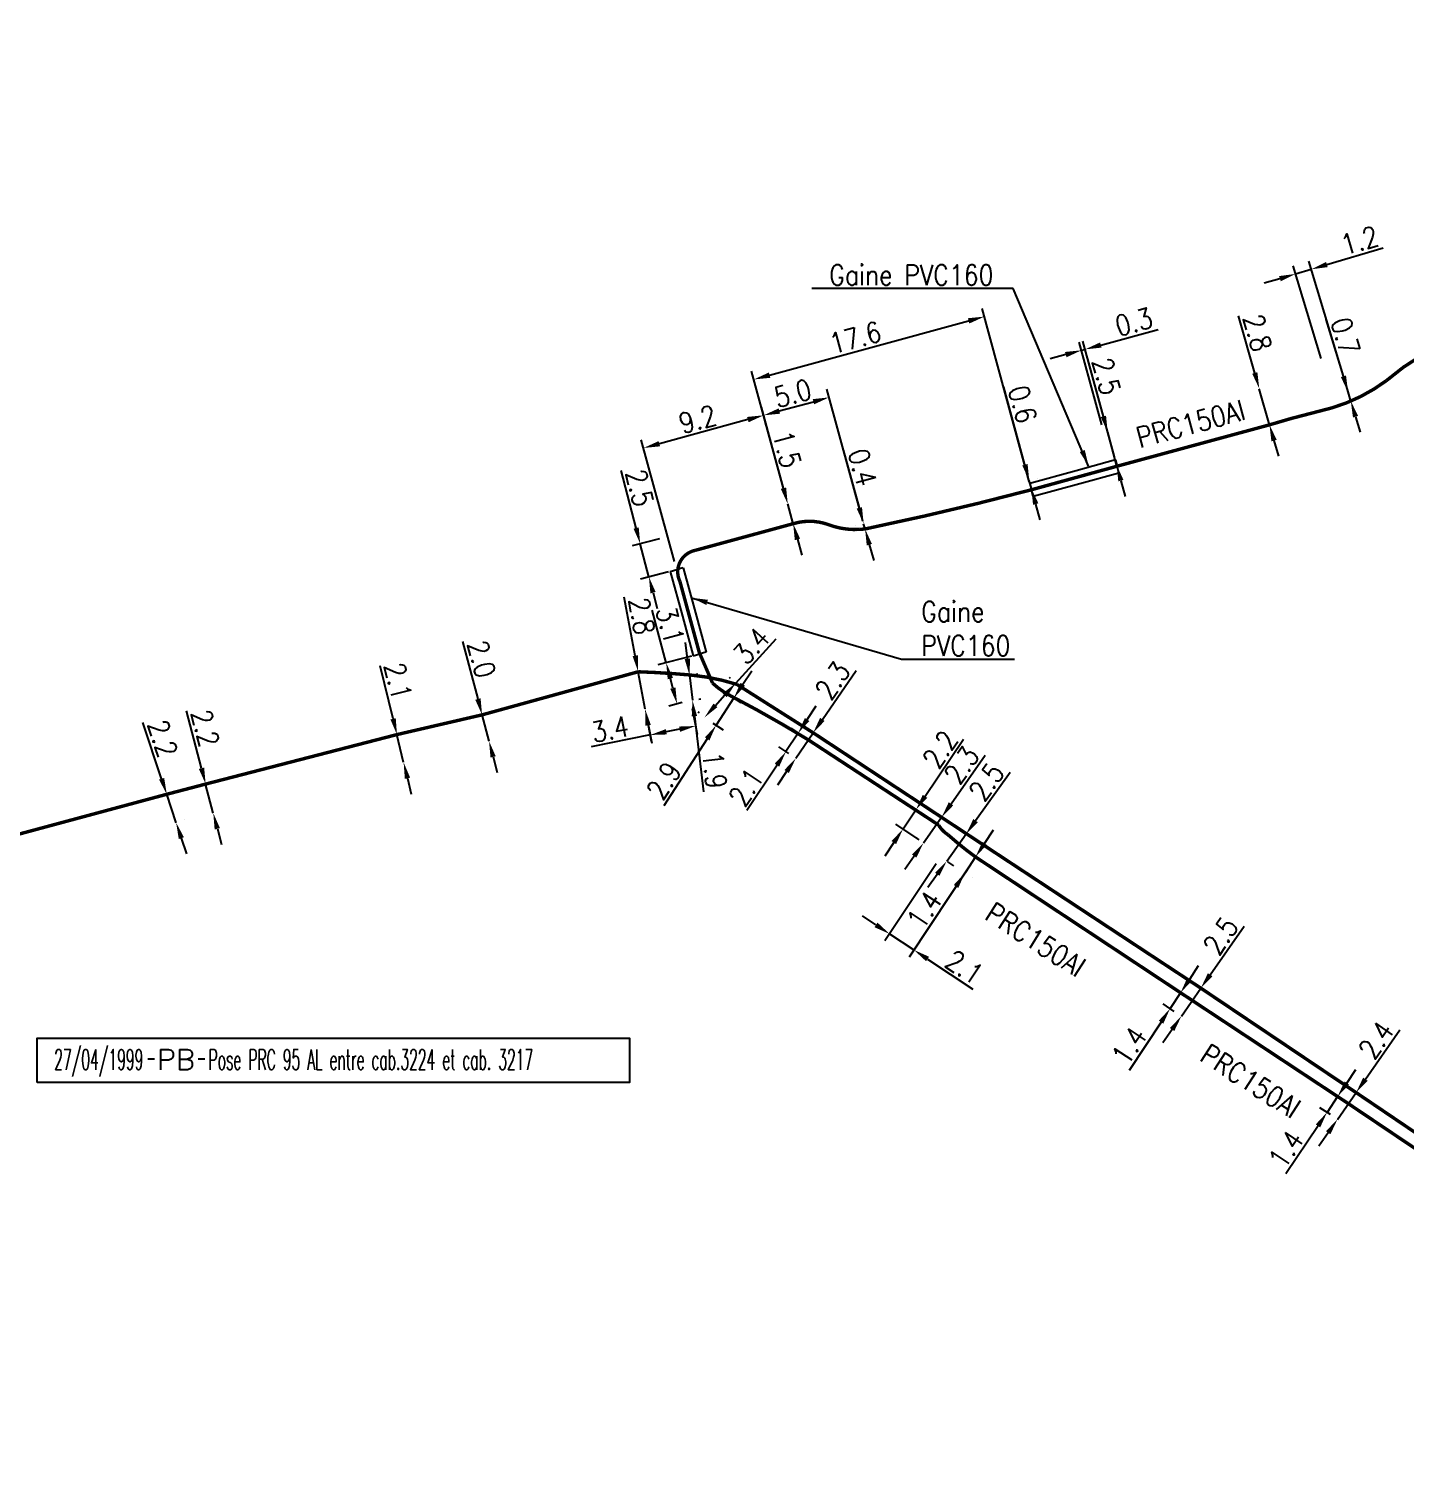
# Model space of a CAD drawing. Header units: millimetres. Extents: x 114000 to 114886, y 153000 to 154000.
# Drawn here: x 114398.9 to 114500.1, y 153267.1 to 153373.7 of the extents above; entities that cross this region are included whole.
import ezdxf
from ezdxf.enums import TextEntityAlignment as Align

# ---------------------------------------------------------------- set-up
doc = ezdxf.new("R2010")
doc.units = ezdxf.units.MM
doc.header["$PDMODE"] = 34
doc.layers.get('0').update_dxf_attribs({"linetype": 'CONTINUOUS'})
doc.layers.get('DEFPOINTS').update_dxf_attribs({"linetype": 'CONTINUOUS'})
doc.layers.add('M_130', color=3, linetype='M_ST_15')
doc.layers.add('M_400', color=7, linetype='CONTINUOUS')
doc.styles.get("Standard").update_dxf_attribs({"font": 'romans.shx', "width": 0.85})
doc.linetypes.add('M_ST_15', pattern='A,5,-0.3,["XX",Standard,S=1,R=0,X=0,Y=-0.5],-2.5', length=7.8)
doc.dimstyles.get("Standard").update_dxf_attribs({"dimtxt": 1.5, "dimasz": 1.2, "dimexe": 0.625, "dimexo": 0.625, "dimgap": 0.25, "dimtad": 1, "dimdec": 1, "dimzin": 0, "dimdsep": 46, "dimtxsty": 'Standard', "dimcen": -0.5, "dimadec": 0, "dimazin": 0, "dimtfac": 1, "dimtdec": 1, "dimtmove": 0, "dimatfit": 3, "dimfxl": 1, "dimtolj": 1, "dimtzin": 0, "dimarcsym": 0})

# ---------------------------------------------------------------- blocks, each defined once
blk = doc.blocks.new('*D35')
at = {"layer": 'DEFPOINTS', "color": 0, "linetype": 'Continuous', "transparency": 16777216}
for p in [(114484.4, 153302.22), (114482.79, 153301.61), (114483.62, 153301.05)]:
    blk.add_point(p, dxfattribs=at)
at = {"layer": 'M_130', "color": 0, "linetype": 'Continuous', "lineweight": -2, "transparency": 16777216}
for p, q in [((114484.23, 153303.77), (114484.89, 153304.77)), ((114483.56, 153302.77), (114482.79, 153301.61)), ((114483.88, 153302.57), (114483.04, 153303.12)), ((114483.1, 153301.4), (114482.27, 153301.95)), ((114482.13, 153300.61), (114479.77, 153297.05))]:
    blk.add_line(p, q, dxfattribs=at)
at = {"layer": 'M_130', "color": 0, "linetype": 'Continuous', "transparency": 16777216}
for points in [[(114484.06, 153303.88), (114484.39, 153303.66), (114483.56, 153302.77)], [(114481.96, 153300.72), (114482.29, 153300.5), (114482.79, 153301.61)]]:
    blk.add_solid(points, dxfattribs=at)
at = {"layer": 'M_130', "color": 0, "linetype": 'Continuous', "transparency": 16777216, "insert": (114479.78, 153298.88), "char_height": 1.5, "attachment_point": 5, "rotation": 56.4889}
blk.add_mtext('\\A1;1.4', dxfattribs=at)
blk = doc.blocks.new('*D36')
at = {"layer": 'DEFPOINTS', "color": 0, "linetype": 'Continuous', "transparency": 16777216}
for p in [(114465.79, 153315.08), (114463.15, 153314.82), (114464.84, 153313.67)]:
    blk.add_point(p, dxfattribs=at)
at = {"layer": 'M_130', "color": 0, "linetype": 'Continuous', "lineweight": -2, "transparency": 16777216}
for p, q in [((114464.77, 153317.22), (114467.6, 153321.43)), ((114463.15, 153314.82), (114464.1, 153316.23)), ((114465.27, 153315.43), (114463.58, 153316.58)), ((114464.33, 153314.02), (114462.63, 153315.16)), ((114462.48, 153313.82), (114461.81, 153312.82))]:
    blk.add_line(p, q, dxfattribs=at)
at = {"layer": 'M_130', "color": 0, "linetype": 'Continuous', "transparency": 16777216}
for points in [[(114464.6, 153317.33), (114464.93, 153317.11), (114464.1, 153316.23)], [(114462.31, 153313.93), (114462.64, 153313.71), (114463.15, 153314.82)]]:
    blk.add_solid(points, dxfattribs=at)
at = {"layer": 'M_130', "color": 0, "linetype": 'Continuous', "transparency": 16777216, "insert": (114465.88, 153320.67), "char_height": 1.5, "attachment_point": 5, "rotation": 56.0594}
blk.add_mtext('\\A1;2.2', dxfattribs=at)
blk = doc.blocks.new('*D37')
at = {"layer": 'DEFPOINTS', "color": 0, "linetype": 'Continuous', "transparency": 16777216}
for p in [(114468.48, 153312.76), (114467.71, 153311.59), (114467.71, 153311.59)]:
    blk.add_point(p, dxfattribs=at)
at = {"layer": 'M_130', "color": 0, "linetype": 'Continuous', "lineweight": -2, "transparency": 16777216}
for p, q in [((114469.14, 153313.76), (114469.81, 153314.76)), ((114468.48, 153312.76), (114467.71, 153311.59)), ((114469, 153312.41), (114469, 153312.41)), ((114468.23, 153311.25), (114468.23, 153311.25)), ((114467.05, 153310.59), (114464.7, 153307.05))]:
    blk.add_line(p, q, dxfattribs=at)
at = {"layer": 'M_130', "color": 0, "linetype": 'Continuous', "transparency": 16777216}
for points in [[(114468.98, 153313.87), (114469.31, 153313.65), (114468.48, 153312.76)], [(114466.88, 153310.7), (114467.21, 153310.48), (114467.71, 153311.59)]]:
    blk.add_solid(points, dxfattribs=at)
at = {"layer": 'M_130', "color": 0, "linetype": 'Continuous', "transparency": 16777216, "insert": (114464.71, 153308.87), "char_height": 1.5, "attachment_point": 5, "rotation": 56.4889}
blk.add_mtext('\\A1;1.4', dxfattribs=at)
blk = doc.blocks.new('*D38')
at = {"layer": 'DEFPOINTS', "color": 0, "linetype": 'Continuous', "transparency": 16777216}
for p in [(114465.92, 153312.78), (114468.48, 153312.76), (114463.95, 153305.92)]:
    blk.add_point(p, dxfattribs=at)
at = {"layer": 'M_130', "color": 0, "linetype": 'Continuous', "lineweight": -2, "transparency": 16777216}
for p, q in [((114465.58, 153312.25), (114461.82, 153306.58)), ((114468.14, 153312.24), (114463.61, 153305.39)), ((114461.16, 153307.76), (114460.16, 153308.42)), ((114462.16, 153307.1), (114463.95, 153305.92)), ((114464.95, 153305.25), (114468.29, 153303.04))]:
    blk.add_line(p, q, dxfattribs=at)
at = {"layer": 'M_130', "color": 0, "linetype": 'Continuous', "transparency": 16777216}
for points in [[(114461.27, 153307.93), (114461.05, 153307.59), (114462.16, 153307.1)], [(114465.06, 153305.42), (114464.84, 153305.09), (114463.95, 153305.92)]]:
    blk.add_solid(points, dxfattribs=at)
at = {"layer": 'M_130', "color": 0, "linetype": 'Continuous', "transparency": 16777216, "insert": (114467.67, 153304.65), "char_height": 1.5, "attachment_point": 5, "rotation": 326.4889}
blk.add_mtext('\\A1;2.1', dxfattribs=at)
blk = doc.blocks.new('*D39')
at = {"layer": 'DEFPOINTS', "color": 0, "linetype": 'Continuous', "transparency": 16777216}
for p in [(114456.16, 153321.38), (114454.54, 153320.51), (114455.27, 153320.03)]:
    blk.add_point(p, dxfattribs=at)
at = {"layer": 'M_130', "color": 0, "linetype": 'Continuous', "lineweight": -2, "transparency": 16777216}
for p, q in [((114456.09, 153322.87), (114456.75, 153323.87)), ((114455.43, 153321.86), (114454.54, 153320.51)), ((114455.64, 153321.73), (114454.91, 153322.21)), ((114454.75, 153320.38), (114454.02, 153320.86)), ((114453.88, 153319.51), (114451.67, 153316.17))]:
    blk.add_line(p, q, dxfattribs=at)
at = {"layer": 'M_130', "color": 0, "linetype": 'Continuous', "transparency": 16777216}
for points in [[(114455.93, 153322.98), (114456.26, 153322.76), (114455.43, 153321.86)], [(114453.71, 153319.62), (114454.04, 153319.4), (114454.54, 153320.51)]]:
    blk.add_solid(points, dxfattribs=at)
at = {"layer": 'M_130', "color": 0, "linetype": 'Continuous', "transparency": 16777216, "insert": (114451.61, 153317.89), "char_height": 1.5, "attachment_point": 5, "rotation": 56.5671}
blk.add_mtext('\\A1;2.1', dxfattribs=at)
blk = doc.blocks.new('*D40')
at = {"layer": 'DEFPOINTS', "color": 0, "linetype": 'Continuous', "transparency": 16777216}
for p in [(114454.67, 153338.72), (114455.07, 153337.27), (114455.07, 153337.27)]:
    blk.add_point(p, dxfattribs=at)
at = {"layer": 'M_130', "color": 0, "linetype": 'Continuous', "lineweight": -2, "transparency": 16777216}
for p, q in [((114454.36, 153339.88), (114453.26, 153343.92)), ((114455.07, 153337.27), (114454.67, 153338.72)), ((114455.38, 153336.12), (114455.7, 153334.96))]:
    blk.add_line(p, q, dxfattribs=at)
at = {"layer": 'M_130', "color": 0, "linetype": 'Continuous', "transparency": 16777216}
for points in [[(114454.55, 153339.93), (114454.16, 153339.83), (114454.67, 153338.72)], [(114455.58, 153336.17), (114455.19, 153336.06), (114455.07, 153337.27)]]:
    blk.add_solid(points, dxfattribs=at)
at = {"layer": 'M_130', "color": 0, "linetype": 'Continuous', "transparency": 16777216, "insert": (114454.61, 153342.74), "char_height": 1.5, "attachment_point": 5, "rotation": 285.2495}
blk.add_mtext('\\A1;1.5', dxfattribs=at)
blk = doc.blocks.new('*D41')
at = {"layer": 'DEFPOINTS', "color": 0, "linetype": 'Continuous', "transparency": 16777216}
for p in [(114453.26, 153343.92), (114444.07, 153342.84), (114446.51, 153333.89)]:
    blk.add_point(p, dxfattribs=at)
at = {"layer": 'M_130', "color": 0, "linetype": 'Continuous', "lineweight": -2, "transparency": 16777216}
for p, q in [((114453.09, 153344.52), (114452.73, 153345.85)), ((114451.74, 153344.93), (114445.23, 153343.15)), ((114446.34, 153334.49), (114443.9, 153343.44))]:
    blk.add_line(p, q, dxfattribs=at)
at = {"layer": 'M_130', "color": 0, "linetype": 'Continuous', "transparency": 16777216}
for points in [[(114451.68, 153345.12), (114451.79, 153344.73), (114452.9, 153345.24)], [(114445.17, 153343.34), (114445.28, 153342.96), (114444.07, 153342.84)]]:
    blk.add_solid(points, dxfattribs=at)
at = {"layer": 'M_130', "color": 0, "linetype": 'Continuous', "transparency": 16777216, "insert": (114448.04, 153344.95), "char_height": 1.5, "attachment_point": 5, "rotation": 15.2495}
blk.add_mtext('\\A1;9.2', dxfattribs=at)
blk = doc.blocks.new('*D42')
at = {"layer": 'DEFPOINTS', "color": 0, "linetype": 'Continuous', "transparency": 16777216}
for p in [(114460.25, 153337.27), (114460.25, 153337.27), (114460.36, 153336.88)]:
    blk.add_point(p, dxfattribs=at)
at = {"layer": 'M_130', "color": 0, "linetype": 'Continuous', "lineweight": -2, "transparency": 16777216}
for p, q in [((114459.94, 153338.43), (114458.77, 153342.7)), ((114459.65, 153337.11), (114459.65, 153337.11)), ((114459.75, 153336.72), (114459.75, 153336.72)), ((114460.36, 153336.88), (114460.25, 153337.27)), ((114460.67, 153335.73), (114460.99, 153334.57))]:
    blk.add_line(p, q, dxfattribs=at)
at = {"layer": 'M_130', "color": 0, "linetype": 'Continuous', "transparency": 16777216}
for points in [[(114460.13, 153338.48), (114459.74, 153338.38), (114460.25, 153337.27)], [(114460.86, 153335.78), (114460.48, 153335.67), (114460.36, 153336.88)]]:
    blk.add_solid(points, dxfattribs=at)
at = {"layer": 'M_130', "color": 0, "linetype": 'Continuous', "transparency": 16777216, "insert": (114460.16, 153341.41), "char_height": 1.5, "attachment_point": 5, "rotation": 285.2495}
blk.add_mtext('\\A1;0.4', dxfattribs=at)
blk = doc.blocks.new('*D43')
at = {"layer": 'DEFPOINTS', "color": 0, "linetype": 'Continuous', "transparency": 16777216}
for p in [(114457.72, 153346.56), (114454.67, 153338.72), (114460.36, 153336.88)]:
    blk.add_point(p, dxfattribs=at)
at = {"layer": 'M_130', "color": 0, "linetype": 'Continuous', "lineweight": -2, "transparency": 16777216}
for p, q in [((114460.19, 153337.49), (114457.55, 153347.16)), ((114454.51, 153339.32), (114452.73, 153345.85)), ((114454.05, 153345.56), (114456.56, 153346.24))]:
    blk.add_line(p, q, dxfattribs=at)
at = {"layer": 'M_130', "color": 0, "linetype": 'Continuous', "transparency": 16777216}
for points in [[(114456.51, 153346.43), (114456.61, 153346.05), (114457.72, 153346.56)], [(114454, 153345.75), (114454.11, 153345.36), (114452.9, 153345.24)]]:
    blk.add_solid(points, dxfattribs=at)
at = {"layer": 'M_130', "color": 0, "linetype": 'Continuous', "transparency": 16777216, "insert": (114455.04, 153346.86), "char_height": 1.5, "attachment_point": 5, "rotation": 15.2495}
blk.add_mtext('\\A1;5.0', dxfattribs=at)
blk = doc.blocks.new('*D44')
at = {"layer": 'DEFPOINTS', "color": 0, "linetype": 'Continuous', "transparency": 16777216}
for p in [(114472.43, 153340.45), (114472.59, 153339.87), (114472.59, 153339.87)]:
    blk.add_point(p, dxfattribs=at)
at = {"layer": 'M_130', "color": 0, "linetype": 'Continuous', "lineweight": -2, "transparency": 16777216}
for p, q in [((114472.11, 153341.61), (114470.56, 153347.32)), ((114473.03, 153340.61), (114473.03, 153340.61)), ((114472.59, 153339.87), (114472.43, 153340.45)), ((114473.19, 153340.03), (114473.19, 153340.03)), ((114472.9, 153338.71), (114473.22, 153337.56))]:
    blk.add_line(p, q, dxfattribs=at)
at = {"layer": 'M_130', "color": 0, "linetype": 'Continuous', "transparency": 16777216}
for points in [[(114472.31, 153341.66), (114471.92, 153341.55), (114472.43, 153340.45)], [(114473.1, 153338.77), (114472.71, 153338.66), (114472.59, 153339.87)]]:
    blk.add_solid(points, dxfattribs=at)
at = {"layer": 'M_130', "color": 0, "linetype": 'Continuous', "transparency": 16777216, "insert": (114471.94, 153346.05), "char_height": 1.5, "attachment_point": 5, "rotation": 285.2495}
blk.add_mtext('\\A1;0.6', dxfattribs=at)
blk = doc.blocks.new('*D45')
at = {"layer": 'DEFPOINTS', "color": 0, "linetype": 'Continuous', "transparency": 16777216}
for p in [(114478.2, 153344), (114478.86, 153341.59), (114478.86, 153341.59)]:
    blk.add_point(p, dxfattribs=at)
at = {"layer": 'M_130', "color": 0, "linetype": 'Continuous', "lineweight": -2, "transparency": 16777216}
for p, q in [((114477.88, 153345.16), (114476.73, 153349.38)), ((114478.86, 153341.59), (114478.2, 153344)), ((114479.17, 153340.43), (114479.49, 153339.28))]:
    blk.add_line(p, q, dxfattribs=at)
at = {"layer": 'M_130', "color": 0, "linetype": 'Continuous', "transparency": 16777216}
for points in [[(114478.08, 153345.21), (114477.69, 153345.11), (114478.2, 153344)], [(114479.36, 153340.49), (114478.98, 153340.38), (114478.86, 153341.59)]]:
    blk.add_solid(points, dxfattribs=at)
at = {"layer": 'M_130', "color": 0, "linetype": 'Continuous', "transparency": 16777216, "insert": (114478.11, 153348.11), "char_height": 1.5, "attachment_point": 5, "rotation": 285.2495}
blk.add_mtext('\\A1;2.5', dxfattribs=at)
blk = doc.blocks.new('*D46')
at = {"layer": 'DEFPOINTS', "color": 0, "linetype": 'Continuous', "transparency": 16777216}
for p in [(114489.35, 153347.2), (114489.35, 153347.2), (114490.1, 153344.54)]:
    blk.add_point(p, dxfattribs=at)
at = {"layer": 'M_130', "color": 0, "linetype": 'Continuous', "lineweight": -2, "transparency": 16777216}
for p, q in [((114489.02, 153348.35), (114487.82, 153352.56)), ((114490.1, 153344.54), (114489.35, 153347.2)), ((114490.43, 153343.39), (114490.76, 153342.23))]:
    blk.add_line(p, q, dxfattribs=at)
at = {"layer": 'M_130', "color": 0, "linetype": 'Continuous', "transparency": 16777216}
for points in [[(114489.21, 153348.41), (114488.83, 153348.3), (114489.35, 153347.2)], [(114490.63, 153343.44), (114490.24, 153343.33), (114490.1, 153344.54)]]:
    blk.add_solid(points, dxfattribs=at)
at = {"layer": 'M_130', "color": 0, "linetype": 'Continuous', "transparency": 16777216, "insert": (114489.22, 153351.31), "char_height": 1.5, "attachment_point": 5, "rotation": 285.9081}
blk.add_mtext('\\A1;2.8', dxfattribs=at)
blk = doc.blocks.new('*D47')
at = {"layer": 'DEFPOINTS', "color": 0, "linetype": 'Continuous', "transparency": 16777216}
for p in [(114469.13, 153352.5), (114472.6, 153339.77), (114454.67, 153338.72)]:
    blk.add_point(p, dxfattribs=at)
at = {"layer": 'M_400', "color": 0, "linetype": 'Continuous', "lineweight": -2, "transparency": 16777216}
for p, q in [((114472.43, 153340.37), (114468.96, 153353.1)), ((114453.33, 153348.2), (114467.97, 153352.19)), ((114454.51, 153339.32), (114452.01, 153348.48))]:
    blk.add_line(p, q, dxfattribs=at)
at = {"layer": 'M_400', "color": 0, "linetype": 'Continuous', "transparency": 16777216}
for points in [[(114467.92, 153352.38), (114468.02, 153351.99), (114469.13, 153352.5)], [(114453.28, 153348.39), (114453.39, 153348), (114452.18, 153347.88)]]:
    blk.add_solid(points, dxfattribs=at)
at = {"layer": 'M_400', "color": 0, "linetype": 'Continuous', "transparency": 16777216, "insert": (114459.64, 153350.95), "char_height": 1.5, "attachment_point": 5, "rotation": 15.2495}
blk.add_mtext('\\A1;17.6', dxfattribs=at)
blk = doc.blocks.new('*D48')
at = {"layer": 'DEFPOINTS', "color": 0, "linetype": 'Continuous', "transparency": 16777216}
for p in [(114476.54, 153350.09), (114477.94, 153343.93), (114478.86, 153341.59)]:
    blk.add_point(p, dxfattribs=at)
at = {"layer": 'M_400', "color": 0, "linetype": 'Continuous', "lineweight": -2, "transparency": 16777216}
for p, q in [((114477.7, 153350.41), (114481.91, 153351.56)), ((114477.77, 153344.53), (114476.11, 153350.63)), ((114476.27, 153350.02), (114476.54, 153350.09)), ((114478.69, 153342.19), (114476.37, 153350.7)), ((114475.12, 153349.71), (114473.96, 153349.39))]:
    blk.add_line(p, q, dxfattribs=at)
at = {"layer": 'M_400', "color": 0, "linetype": 'Continuous', "transparency": 16777216}
for points in [[(114477.64, 153350.6), (114477.75, 153350.22), (114476.54, 153350.09)], [(114475.06, 153349.9), (114475.17, 153349.51), (114476.27, 153350.02)]]:
    blk.add_solid(points, dxfattribs=at)
at = {"layer": 'M_400', "color": 0, "linetype": 'Continuous', "transparency": 16777216, "insert": (114480.12, 153352.11), "char_height": 1.5, "attachment_point": 5, "rotation": 15.2495}
blk.add_mtext('\\A1;0.3', dxfattribs=at)
blk = doc.blocks.new('*D49')
at = {"layer": 'DEFPOINTS', "color": 0, "linetype": 'Continuous', "transparency": 16777216}
for p in [(114493.17, 153355.98), (114494.07, 153348.83), (114496.08, 153346.29)]:
    blk.add_point(p, dxfattribs=at)
at = {"layer": 'M_130', "color": 0, "linetype": 'Continuous', "lineweight": -2, "transparency": 16777216}
for p, q in [((114494.32, 153356.33), (114498.45, 153357.57)), ((114495.9, 153346.89), (114492.99, 153356.58)), ((114493.89, 153349.43), (114491.84, 153356.23)), ((114492.02, 153355.64), (114493.17, 153355.98)), ((114490.87, 153355.29), (114489.72, 153354.95))]:
    blk.add_line(p, q, dxfattribs=at)
at = {"layer": 'M_130', "color": 0, "linetype": 'Continuous', "transparency": 16777216}
for points in [[(114494.26, 153356.52), (114494.38, 153356.14), (114493.17, 153355.98)], [(114490.81, 153355.48), (114490.93, 153355.1), (114492.02, 153355.64)]]:
    blk.add_solid(points, dxfattribs=at)
at = {"layer": 'M_130', "color": 0, "linetype": 'Continuous', "transparency": 16777216, "insert": (114496.73, 153358.1), "char_height": 1.5, "attachment_point": 5, "rotation": 16.7404}
blk.add_mtext('\\A1;1.2', dxfattribs=at)
blk = doc.blocks.new('*D50')
at = {"layer": 'DEFPOINTS', "color": 0, "linetype": 'Continuous', "transparency": 16777216}
for p in [(114448.2, 153327.7), (114445.73, 153327.04), (114447.52, 153324.29)]:
    blk.add_point(p, dxfattribs=at)
at = {"layer": 'M_400', "color": 0, "linetype": 'Continuous', "lineweight": -2, "transparency": 16777216}
for p, q in [((114445.73, 153327.04), (114444.69, 153330.91)), ((114447.59, 153327.53), (114445.12, 153326.88)), ((114446.22, 153325.18), (114446.04, 153325.88)), ((114446.91, 153324.13), (114445.93, 153323.86))]:
    blk.add_line(p, q, dxfattribs=at)
at = {"layer": 'M_400', "color": 0, "linetype": 'Continuous', "transparency": 16777216}
for points in [[(114446.23, 153325.93), (114445.84, 153325.83), (114445.73, 153327.04)], [(114446.41, 153325.23), (114446.03, 153325.13), (114446.53, 153324.02)]]:
    blk.add_solid(points, dxfattribs=at)
at = {"layer": 'M_400', "color": 0, "linetype": 'Continuous', "transparency": 16777216, "insert": (114446.02, 153329.81), "char_height": 1.5, "attachment_point": 5, "rotation": 284.9191}
blk.add_mtext('\\A1;3.1', dxfattribs=at)
blk = doc.blocks.new('*D51')
at = {"layer": 'DEFPOINTS', "color": 0, "linetype": 'Continuous', "transparency": 16777216}
for p in [(114445.85, 153336.31), (114444.46, 153333.36), (114446.51, 153333.89)]:
    blk.add_point(p, dxfattribs=at)
at = {"layer": 'M_400', "color": 0, "linetype": 'Continuous', "lineweight": -2, "transparency": 16777216}
for p, q in [((114443.52, 153336.95), (114442.42, 153341.18)), ((114445.24, 153336.16), (114443.22, 153335.63)), ((114444.46, 153333.36), (114443.82, 153335.79)), ((114445.9, 153333.73), (114443.85, 153333.2)), ((114444.76, 153332.19), (114445.06, 153331.03))]:
    blk.add_line(p, q, dxfattribs=at)
at = {"layer": 'M_400', "color": 0, "linetype": 'Continuous', "transparency": 16777216}
for points in [[(114443.71, 153337), (114443.33, 153336.9), (114443.82, 153335.79)], [(114444.95, 153332.25), (114444.57, 153332.14), (114444.46, 153333.36)]]:
    blk.add_solid(points, dxfattribs=at)
at = {"layer": 'M_400', "color": 0, "linetype": 'Continuous', "transparency": 16777216, "insert": (114443.78, 153339.9), "char_height": 1.5, "attachment_point": 5, "rotation": 284.6273}
blk.add_mtext('\\A1;2.5', dxfattribs=at)
blk = doc.blocks.new('*D52')
at = {"layer": 'DEFPOINTS', "color": 0, "linetype": 'Continuous', "transparency": 16777216}
for p in [(114449.94, 153324.95), (114448.64, 153322.94), (114449.4, 153322.44)]:
    blk.add_point(p, dxfattribs=at)
at = {"layer": 'M_130', "color": 0, "linetype": 'Continuous', "lineweight": -2, "transparency": 16777216}
for p, q in [((114451.36, 153325.46), (114452.02, 153326.46)), ((114450.47, 153324.61), (114451.23, 153324.11)), ((114450.71, 153324.45), (114449.4, 153322.44)), ((114449.16, 153322.6), (114449.92, 153322.1)), ((114448.75, 153321.44), (114445.55, 153316.52))]:
    blk.add_line(p, q, dxfattribs=at)
at = {"layer": 'M_130', "color": 0, "linetype": 'Continuous', "transparency": 16777216}
for points in [[(114451.2, 153325.57), (114451.53, 153325.35), (114450.71, 153324.45)], [(114448.58, 153321.55), (114448.91, 153321.33), (114449.4, 153322.44)]]:
    blk.add_solid(points, dxfattribs=at)
at = {"layer": 'M_130', "color": 0, "linetype": 'Continuous', "transparency": 16777216, "insert": (114445.56, 153318.37), "char_height": 1.5, "attachment_point": 5, "rotation": 56.9367}
blk.add_mtext('\\A1;2.9', dxfattribs=at)
blk = doc.blocks.new('*D56')
at = {"layer": 'DEFPOINTS', "color": 0, "linetype": 'Continuous', "transparency": 16777216}
for p in [(114495.88, 153346.96), (114495.88, 153346.96), (114496.08, 153346.29)]:
    blk.add_point(p, dxfattribs=at)
at = {"layer": 'M_130', "color": 0, "linetype": 'Continuous', "lineweight": -2, "transparency": 16777216}
for p, q in [((114495.54, 153348.11), (114494.28, 153352.29)), ((114496.08, 153346.29), (114495.88, 153346.96)), ((114496.43, 153345.14), (114496.78, 153343.99))]:
    blk.add_line(p, q, dxfattribs=at)
at = {"layer": 'M_130', "color": 0, "linetype": 'Continuous', "transparency": 16777216}
for points in [[(114495.73, 153348.17), (114495.35, 153348.05), (114495.88, 153346.96)], [(114496.62, 153345.2), (114496.24, 153345.08), (114496.08, 153346.29)]]:
    blk.add_solid(points, dxfattribs=at)
at = {"layer": 'M_130', "color": 0, "linetype": 'Continuous', "transparency": 16777216, "insert": (114495.69, 153351.06), "char_height": 1.5, "attachment_point": 5, "rotation": 286.7404}
blk.add_mtext('\\A1;0.7', dxfattribs=at)
blk = doc.blocks.new('*D57')
at = {"layer": 'DEFPOINTS', "color": 0, "linetype": 'Continuous', "transparency": 16777216}
for p in [(114494.33, 153293.97), (114495.88, 153294.63), (114495.1, 153293.46)]:
    blk.add_point(p, dxfattribs=at)
at = {"layer": 'M_130', "color": 0, "linetype": 'Continuous', "lineweight": -2, "transparency": 16777216}
for p, q in [((114495.78, 153296.13), (114496.45, 153297.13)), ((114495.11, 153295.14), (114494.33, 153293.97)), ((114495.36, 153294.97), (114494.59, 153295.49)), ((114494.58, 153293.81), (114493.81, 153294.32)), ((114493.67, 153292.98), (114491.3, 153289.45))]:
    blk.add_line(p, q, dxfattribs=at)
at = {"layer": 'M_130', "color": 0, "linetype": 'Continuous', "transparency": 16777216}
for points in [[(114495.62, 153296.25), (114495.95, 153296.02), (114495.11, 153295.14)], [(114493.5, 153293.09), (114493.83, 153292.87), (114494.33, 153293.97)]]:
    blk.add_solid(points, dxfattribs=at)
at = {"layer": 'M_130', "color": 0, "linetype": 'Continuous', "transparency": 16777216, "insert": (114491.32, 153291.27), "char_height": 1.5, "attachment_point": 5, "rotation": 56.1599}
blk.add_mtext('\\A1;1.4', dxfattribs=at)
blk = doc.blocks.new('GIS_MODF')
at = {"color": 0, "linetype": 'Continuous', "flags": 128}
for points in [[(-2.18, -0.01), (-1.68, -0.01)], [(1.52, -0.01), (2.02, -0.01)]]:
    blk.add_lwpolyline(points, dxfattribs=at)
at = {"color": 0, "linetype": 'Continuous', "width": 0.5}
blk.add_attdef('DATE', text='', height=1.5, dxfattribs=at).set_placement((-2.5, -0.8), align=Align.RIGHT)
at = {"color": 0, "linetype": 'Continuous', "width": 1.771291}
blk.add_attdef('USER', text='', height=1.5, dxfattribs=at).set_placement((-1.51, -0.8), (1.28, -0.8), align=Align.FIT)
at = {"color": 0, "linetype": 'Continuous', "width": 0.5}
blk.add_attdef('DESC', (2.29, -0.8), '', height=1.5, dxfattribs=at)
blk = doc.blocks.new('*D92')
at = {"layer": 'DEFPOINTS', "color": 0, "linetype": 'Continuous', "transparency": 16777216}
for p in [(114447.29, 153326.12), (114447.44, 153326.14), (114447.52, 153324.29)]:
    blk.add_point(p, dxfattribs=at)
at = {"layer": 'M_130', "color": 0, "linetype": 'Continuous', "lineweight": -2, "transparency": 16777216}
for p, q in [((114447.29, 153327.33), (114447.15, 153328.52)), ((114447.44, 153326.14), (114447.66, 153324.3)), ((114447.92, 153326.2), (114448.06, 153326.22)), ((114448.14, 153324.36), (114448.28, 153324.38)), ((114447.8, 153323.11), (114448.48, 153317.56))]:
    blk.add_line(p, q, dxfattribs=at)
at = {"layer": 'M_130', "color": 0, "linetype": 'Continuous', "transparency": 16777216}
for points in [[(114447.49, 153327.36), (114447.09, 153327.31), (114447.44, 153326.14)], [(114448, 153323.14), (114447.61, 153323.09), (114447.66, 153324.3)]]:
    blk.add_solid(points, dxfattribs=at)
at = {"layer": 'M_130', "color": 0, "linetype": 'Continuous', "transparency": 16777216, "insert": (114449.29, 153319.13), "char_height": 1.5, "attachment_point": 5, "rotation": 276.9104}
blk.add_mtext('\\A1;1.9', dxfattribs=at)
blk = doc.blocks.new('*D93')
at = {"layer": 'DEFPOINTS', "color": 0, "linetype": 'Continuous', "transparency": 16777216}
for p in [(114409, 153317.37), (114409, 153317.37), (114409.69, 153315.28)]:
    blk.add_point(p, dxfattribs=at)
at = {"layer": 'M_130', "color": 0, "linetype": 'Continuous', "lineweight": -2, "transparency": 16777216}
for p, q in [((114408.62, 153318.51), (114407.24, 153322.66)), ((114409.69, 153315.28), (114409, 153317.37)), ((114409.59, 153317.57), (114409.59, 153317.57)), ((114410.28, 153315.48), (114410.28, 153315.48)), ((114410.07, 153314.14), (114410.44, 153313))]:
    blk.add_line(p, q, dxfattribs=at)
at = {"layer": 'M_130', "color": 0, "linetype": 'Continuous', "transparency": 16777216}
for points in [[(114408.81, 153318.57), (114408.43, 153318.45), (114409, 153317.37)], [(114410.26, 153314.21), (114409.88, 153314.08), (114409.69, 153315.28)]]:
    blk.add_solid(points, dxfattribs=at)
at = {"layer": 'M_130', "color": 0, "linetype": 'Continuous', "transparency": 16777216, "insert": (114408.69, 153321.47), "char_height": 1.5, "attachment_point": 5, "rotation": 288.3361}
blk.add_mtext('\\A1;2.2', dxfattribs=at)
blk = doc.blocks.new('*D94')
at = {"layer": 'DEFPOINTS', "color": 0, "linetype": 'Continuous', "transparency": 16777216}
for p in [(114411.86, 153318.12), (114411.86, 153318.12), (114412.42, 153315.99)]:
    blk.add_point(p, dxfattribs=at)
at = {"layer": 'M_130', "color": 0, "linetype": 'Continuous', "lineweight": -2, "transparency": 16777216}
for p, q in [((114411.56, 153319.28), (114410.46, 153323.51)), ((114412.42, 153315.99), (114411.86, 153318.12)), ((114412.72, 153314.83), (114413.02, 153313.67))]:
    blk.add_line(p, q, dxfattribs=at)
at = {"layer": 'M_130', "color": 0, "linetype": 'Continuous', "transparency": 16777216}
for points in [[(114411.75, 153319.33), (114411.36, 153319.23), (114411.86, 153318.12)], [(114412.91, 153314.88), (114412.52, 153314.78), (114412.42, 153315.99)]]:
    blk.add_solid(points, dxfattribs=at)
at = {"layer": 'M_130', "color": 0, "linetype": 'Continuous', "transparency": 16777216, "insert": (114411.82, 153322.23), "char_height": 1.5, "attachment_point": 5, "rotation": 284.6098}
blk.add_mtext('\\A1;2.2', dxfattribs=at)
blk = doc.blocks.new('*D95')
at = {"layer": 'DEFPOINTS', "color": 0, "linetype": 'Continuous', "transparency": 16777216}
for p in [(114425.93, 153321.76), (114425.93, 153321.76), (114426.42, 153319.71)]:
    blk.add_point(p, dxfattribs=at)
at = {"layer": 'M_130', "color": 0, "linetype": 'Continuous', "lineweight": -2, "transparency": 16777216}
for p, q in [((114425.65, 153322.92), (114424.7, 153326.82)), ((114426.42, 153319.71), (114425.93, 153321.76)), ((114426.7, 153318.55), (114426.98, 153317.38))]:
    blk.add_line(p, q, dxfattribs=at)
at = {"layer": 'M_130', "color": 0, "linetype": 'Continuous', "transparency": 16777216}
for points in [[(114425.84, 153322.97), (114425.45, 153322.87), (114425.93, 153321.76)], [(114426.9, 153318.59), (114426.51, 153318.5), (114426.42, 153319.71)]]:
    blk.add_solid(points, dxfattribs=at)
at = {"layer": 'M_130', "color": 0, "linetype": 'Continuous', "transparency": 16777216, "insert": (114426.01, 153325.69), "char_height": 1.5, "attachment_point": 5, "rotation": 283.5828}
blk.add_mtext('\\A1;2.1', dxfattribs=at)
blk = doc.blocks.new('*D96')
at = {"layer": 'DEFPOINTS', "color": 0, "linetype": 'Continuous', "transparency": 16777216}
for p in [(114432.19, 153323.21), (114432.19, 153323.21), (114432.7, 153321.28)]:
    blk.add_point(p, dxfattribs=at)
at = {"layer": 'M_130', "color": 0, "linetype": 'Continuous', "lineweight": -2, "transparency": 16777216}
for p, q in [((114431.89, 153324.38), (114430.78, 153328.6)), ((114432.7, 153321.28), (114432.19, 153323.21)), ((114433, 153320.12), (114433.3, 153318.96))]:
    blk.add_line(p, q, dxfattribs=at)
at = {"layer": 'M_130', "color": 0, "linetype": 'Continuous', "transparency": 16777216}
for points in [[(114432.08, 153324.43), (114431.69, 153324.32), (114432.19, 153323.21)], [(114433.19, 153320.17), (114432.81, 153320.07), (114432.7, 153321.28)]]:
    blk.add_solid(points, dxfattribs=at)
at = {"layer": 'M_130', "color": 0, "linetype": 'Continuous', "transparency": 16777216, "insert": (114432.15, 153327.32), "char_height": 1.5, "attachment_point": 5, "rotation": 284.6833}
blk.add_mtext('\\A1;2.0', dxfattribs=at)
blk = doc.blocks.new('*D97')
at = {"layer": 'DEFPOINTS', "color": 0, "linetype": 'Continuous', "transparency": 16777216}
for p in [(114443.67, 153326.38), (114443.67, 153326.38), (114444.18, 153323.63)]:
    blk.add_point(p, dxfattribs=at)
at = {"layer": 'M_130', "color": 0, "linetype": 'Continuous', "lineweight": -2, "transparency": 16777216}
for p, q in [((114443.45, 153327.56), (114442.65, 153331.86)), ((114444.18, 153323.63), (114443.67, 153326.38)), ((114444.4, 153322.45), (114444.62, 153321.27))]:
    blk.add_line(p, q, dxfattribs=at)
at = {"layer": 'M_130', "color": 0, "linetype": 'Continuous', "transparency": 16777216}
for points in [[(114443.65, 153327.6), (114443.26, 153327.52), (114443.67, 153326.38)], [(114444.6, 153322.48), (114444.2, 153322.41), (114444.18, 153323.63)]]:
    blk.add_solid(points, dxfattribs=at)
at = {"layer": 'M_130', "color": 0, "linetype": 'Continuous', "transparency": 16777216, "insert": (114443.93, 153330.48), "char_height": 1.5, "attachment_point": 5, "rotation": 280.5078}
blk.add_mtext('\\A1;2.8', dxfattribs=at)
blk = doc.blocks.new('*D98')
at = {"layer": 'DEFPOINTS', "color": 0, "linetype": 'Continuous', "transparency": 16777216}
for p in [(114444.18, 153323.63), (114447.52, 153324.29), (114444.56, 153321.73)]:
    blk.add_point(p, dxfattribs=at)
at = {"layer": 'M_130', "color": 0, "linetype": 'Continuous', "lineweight": -2, "transparency": 16777216}
for p, q in [((114447.64, 153323.67), (114448.01, 153321.78)), ((114444.3, 153323.01), (114444.68, 153321.12)), ((114444.56, 153321.73), (114440.21, 153320.87)), ((114446.71, 153322.16), (114445.73, 153321.96))]:
    blk.add_line(p, q, dxfattribs=at)
at = {"layer": 'M_130', "color": 0, "linetype": 'Continuous', "transparency": 16777216}
for points in [[(114446.68, 153322.35), (114446.75, 153321.96), (114447.89, 153322.39)], [(114445.7, 153322.16), (114445.77, 153321.77), (114444.56, 153321.73)]]:
    blk.add_solid(points, dxfattribs=at)
at = {"layer": 'M_130', "color": 0, "linetype": 'Continuous', "transparency": 16777216, "insert": (114441.6, 153322.16), "char_height": 1.5, "attachment_point": 5, "rotation": 11.1751}
blk.add_mtext('\\A1;3.4', dxfattribs=at)
blk = doc.blocks.new('*D99')
at = {"layer": 'DEFPOINTS', "color": 0, "linetype": 'Continuous', "transparency": 16777216}
for p in [(114450.84, 153325.54), (114450.93, 153325.45), (114448.64, 153322.94)]:
    blk.add_point(p, dxfattribs=at)
at = {"layer": 'M_130', "color": 0, "linetype": 'Continuous', "lineweight": -2, "transparency": 16777216}
for p, q in [((114450.84, 153325.54), (114453.82, 153328.81)), ((114450.47, 153325.88), (114450.38, 153325.96)), ((114449.36, 153323.91), (114450.03, 153324.65)), ((114448.18, 153323.36), (114448.09, 153323.44))]:
    blk.add_line(p, q, dxfattribs=at)
at = {"layer": 'M_130', "color": 0, "linetype": 'Continuous', "transparency": 16777216}
for points in [[(114449.88, 153324.78), (114450.18, 153324.51), (114450.84, 153325.54)], [(114449.21, 153324.04), (114449.5, 153323.78), (114448.55, 153323.02)]]:
    blk.add_solid(points, dxfattribs=at)
at = {"layer": 'M_130', "color": 0, "linetype": 'Continuous', "transparency": 16777216, "insert": (114452, 153328.29), "char_height": 1.5, "attachment_point": 5, "rotation": 47.6524}
blk.add_mtext('\\A1;3.4', dxfattribs=at)
blk = doc.blocks.new('*D100')
at = {"layer": 'DEFPOINTS', "color": 0, "linetype": 'Continuous', "transparency": 16777216}
for p in [(114456.54, 153321.89), (114456.54, 153321.89), (114455.27, 153320.03)]:
    blk.add_point(p, dxfattribs=at)
at = {"layer": 'M_130', "color": 0, "linetype": 'Continuous', "lineweight": -2, "transparency": 16777216}
for p, q in [((114457.22, 153322.88), (114459.69, 153326.48)), ((114455.27, 153320.03), (114456.54, 153321.89)), ((114454.59, 153319.04), (114453.91, 153318.05))]:
    blk.add_line(p, q, dxfattribs=at)
at = {"layer": 'M_130', "color": 0, "linetype": 'Continuous', "transparency": 16777216}
for points in [[(114457.05, 153322.99), (114457.38, 153322.76), (114456.54, 153321.89)], [(114454.42, 153319.15), (114454.75, 153318.93), (114455.27, 153320.03)]]:
    blk.add_solid(points, dxfattribs=at)
at = {"layer": 'M_130', "color": 0, "linetype": 'Continuous', "transparency": 16777216, "insert": (114457.97, 153325.74), "char_height": 1.5, "attachment_point": 5, "rotation": 55.5563}
blk.add_mtext('\\A1;2.3', dxfattribs=at)
blk = doc.blocks.new('*D101')
at = {"layer": 'DEFPOINTS', "color": 0, "linetype": 'Continuous', "transparency": 16777216}
for p in [(114465.99, 153315.68), (114466.17, 153315.55), (114464.84, 153313.67)]:
    blk.add_point(p, dxfattribs=at)
at = {"layer": 'M_130', "color": 0, "linetype": 'Continuous', "lineweight": -2, "transparency": 16777216}
for p, q in [((114466.68, 153316.66), (114469.19, 153320.24)), ((114465.66, 153315.91), (114465.48, 153316.04)), ((114464.66, 153313.8), (114465.99, 153315.68)), ((114464.33, 153314.03), (114464.15, 153314.16)), ((114463.97, 153312.82), (114463.28, 153311.84))]:
    blk.add_line(p, q, dxfattribs=at)
at = {"layer": 'M_130', "color": 0, "linetype": 'Continuous', "transparency": 16777216}
for points in [[(114466.51, 153316.78), (114466.84, 153316.55), (114465.99, 153315.68)], [(114463.81, 153312.94), (114464.13, 153312.71), (114464.66, 153313.8)]]:
    blk.add_solid(points, dxfattribs=at)
at = {"layer": 'M_130', "color": 0, "linetype": 'Continuous', "transparency": 16777216, "insert": (114467.46, 153319.52), "char_height": 1.5, "attachment_point": 5, "rotation": 54.8388}
blk.add_mtext('\\A1;2.3', dxfattribs=at)
blk = doc.blocks.new('*D102')
at = {"layer": 'DEFPOINTS', "color": 0, "linetype": 'Continuous', "transparency": 16777216}
for p in [(114467.35, 153314.77), (114467.79, 153314.45), (114465.92, 153312.78)]:
    blk.add_point(p, dxfattribs=at)
at = {"layer": 'M_130', "color": 0, "linetype": 'Continuous', "lineweight": -2, "transparency": 16777216}
for p, q in [((114468.49, 153315.43), (114471.03, 153318.99)), ((114466.36, 153312.46), (114467.79, 153314.45)), ((114467.85, 153314.41), (114468.3, 153314.09)), ((114466.43, 153312.41), (114466.87, 153312.1)), ((114465.66, 153311.48), (114464.97, 153310.51))]:
    blk.add_line(p, q, dxfattribs=at)
at = {"layer": 'M_130', "color": 0, "linetype": 'Continuous', "transparency": 16777216}
for points in [[(114468.32, 153315.55), (114468.65, 153315.31), (114467.79, 153314.45)], [(114465.5, 153311.6), (114465.83, 153311.37), (114466.36, 153312.46)]]:
    blk.add_solid(points, dxfattribs=at)
at = {"layer": 'M_130', "color": 0, "linetype": 'Continuous', "transparency": 16777216, "insert": (114469.29, 153318.28), "char_height": 1.5, "attachment_point": 5, "rotation": 54.4344}
blk.add_mtext('\\A1;2.5', dxfattribs=at)
blk = doc.blocks.new('*D103')
at = {"layer": 'DEFPOINTS', "color": 0, "linetype": 'Continuous', "transparency": 16777216}
for p in [(114485.05, 153303.11), (114485.05, 153303.11), (114483.62, 153301.05)]:
    blk.add_point(p, dxfattribs=at)
at = {"layer": 'M_130', "color": 0, "linetype": 'Continuous', "lineweight": -2, "transparency": 16777216}
for p, q in [((114485.74, 153304.09), (114488.23, 153307.68)), ((114483.62, 153301.05), (114485.05, 153303.11)), ((114482.94, 153300.07), (114482.25, 153299.08))]:
    blk.add_line(p, q, dxfattribs=at)
at = {"layer": 'M_130', "color": 0, "linetype": 'Continuous', "transparency": 16777216}
for points in [[(114485.57, 153304.21), (114485.9, 153303.98), (114485.05, 153303.11)], [(114482.77, 153300.18), (114483.1, 153299.96), (114483.62, 153301.05)]]:
    blk.add_solid(points, dxfattribs=at)
at = {"layer": 'M_130', "color": 0, "linetype": 'Continuous', "transparency": 16777216, "insert": (114486.51, 153306.95), "char_height": 1.5, "attachment_point": 5, "rotation": 55.1637}
blk.add_mtext('\\A1;2.5', dxfattribs=at)
blk = doc.blocks.new('*D104')
at = {"layer": 'DEFPOINTS', "color": 0, "linetype": 'Continuous', "transparency": 16777216}
for p in [(114496.47, 153295.43), (114496.47, 153295.43), (114495.1, 153293.46)]:
    blk.add_point(p, dxfattribs=at)
at = {"layer": 'M_130', "color": 0, "linetype": 'Continuous', "lineweight": -2, "transparency": 16777216}
for p, q in [((114497.15, 153296.42), (114499.69, 153300.05)), ((114495.1, 153293.46), (114496.47, 153295.43)), ((114494.41, 153292.48), (114493.73, 153291.49))]:
    blk.add_line(p, q, dxfattribs=at)
at = {"layer": 'M_130', "color": 0, "linetype": 'Continuous', "transparency": 16777216}
for points in [[(114496.99, 153296.53), (114497.32, 153296.3), (114496.47, 153295.43)], [(114494.25, 153292.59), (114494.58, 153292.36), (114495.1, 153293.46)]]:
    blk.add_solid(points, dxfattribs=at)
at = {"layer": 'M_130', "color": 0, "linetype": 'Continuous', "transparency": 16777216, "insert": (114497.94, 153299.3), "char_height": 1.5, "attachment_point": 5, "rotation": 55.1637}
blk.add_mtext('\\A1;2.4', dxfattribs=at)

msp = doc.modelspace()

# ---------------------------------------------------------------- linework, layer by layer
at = {"layer": 'M_130', "flags": 128}
msp.add_lwpolyline([(114650.46, 153446.34, 0.25, 0.25, -0.000091), (114650.38, 153446.28, 0.25, 0.25, 0.070076), (114620.74, 153418.5, 0.25, 0.25, -0.155623), (114619.62, 153417.73, 0.25, 0.25, 0.137489), (114618.14, 153416.8, 0.25, 0.25, 0.118), (114617.18, 153415.03, 0.25, 0.25, -0.020083), (114617.11, 153414.79, 0.25, 0.25, -0.153294), (114616.12, 153413.45, 0.25, 0.25, 0.002443), (114608.51, 153405.8, 0.25, 0.25, -0.058021), (114593.11, 153392.12, 0.25, 0.25, -0.025231), (114578.79, 153383.41, 0.25, 0.25, -0.030876), (114511.27, 153353.78, 0.25, 0.25, 0.029803), (114502.67, 153350.37, 0.25, 0.25, 0.068917), (114498.71, 153347.8, 0.25, 0.25, -0.088751), (114494.7, 153345.79, 0.25, 0.25, 0), (114491.67, 153345, 0.25, 0.25, 0), (114490.1, 153344.54, 0.25, 0.25, 0), (114478.9, 153341.5, 0.25, 0.25, 0), (114472.61, 153339.77, 0.25, 0.25, -0.013295), (114460.76, 153336.97, 0.25, 0.25, -0.056103), (114459.95, 153336.85, 0.25, 0.25, -0.103835), (114457.69, 153337.19, 0.25, 0.25, 0.138675), (114455.47, 153337.37, 0.25, 0.25, 0), (114455.07, 153337.27, 0.25, 0.25, 0), (114454.67, 153337.16, 0.25, 0.25, 0), (114447.87, 153335.31, 0.25, 0.25, 0.490597), (114446.74, 153333.02, 0.25, 0.25, 0), (114448.16, 153327.81, 0.25, 0.25, 0), (114449.14, 153325.54, 0.25, 0.25, 0.066601), (114450.43, 153324.63, 0.25, 0.25, -0.017955), (114456.17, 153321.38, 0.25, 0.25, 0), (114465.76, 153315.11, 0.25, 0.25, 0.116684), (114466.46, 153314.39, 0.25, 0.25, 0.025022), (114468.48, 153312.76, 0.25, 0.25, 0), (114483.79, 153302.62, 0.25, 0.25, 0), (114484.4, 153302.22, 0.25, 0.25, 0), (114485, 153301.82, 0.25, 0.25, 0), (114495.88, 153294.63, 0.25, 0.25, 0), (114501.74, 153290.69, 0.25, 0.25, 0.29406), (114508.01, 153290.73, 0.25, 0.25, -0.074636), (114508.95, 153291.15, 0.25, 0.25, 0), (114508.95, 153291.15, 0.25, 0.25, 0), (114510.52, 153290.08, 0.25, 0.25, 0), (114512.1, 153289.06, 0.25, 0.25, 0), (114516.35, 153286.3, 0.25, 0.25, 0), (114525.5, 153279.43, 0.25, 0.25, 0), (114525.5, 153279.43, 0.25, 0.25, -0.244319), (114527.72, 153276.13, 0.25, 0.25, 0), (114525.73, 153271.72, 0.25, 0.25, -0.112363), (114524.89, 153270.45, 0.25, 0.25, -0.082341), (114521.24, 153267.53, 0, 0, 0)], format="xyseb", dxfattribs=at)
at = {"layer": 'M_130', "const_width": 0.25}
msp.add_lwpolyline([(114521.92, 153267.21), (114525.88, 153270.5), (114528.82, 153276.86, 0.323556), (114527.95, 153278.33), (114516.67, 153286.69), (114512.41, 153289.45), (114509.48, 153291.36, 0.349038), (114507.89, 153291.2), (114507.55, 153290.87), (114506.62, 153289.33, -0.445977), (114505.74, 153289.16), (114496.47, 153295.43), (114485.05, 153303.11), (114467.35, 153314.77), (114466.17, 153315.55), (114456.54, 153321.89), (114450.93, 153325.45, 0.053998), (114447.53, 153326.14, 0.013496), (114443.67, 153326.38), (114432.19, 153323.21), (114425.93, 153321.76), (114411.86, 153318.12), (114409, 153317.37), (114396.91, 153314.11)], format="xyb", dxfattribs=at)
at = {"layer": 'M_130', "linetype": 'Continuous', "flags": 128}
msp.add_lwpolyline([(114399.47, 153296.18), (114399.47, 153299.44), (114443.03, 153299.44), (114443.03, 153296.18)], close=True, dxfattribs=at)
at = {"layer": 'M_400', "color": 7}
for p, q in [((114475.88, 153341.19), (114478.77, 153341.98)), ((114478.77, 153341.98), (114478.9, 153341.5)), ((114472.47, 153340.25), (114475.88, 153341.19)), ((114476.15, 153340.23), (114479.03, 153341.02)), ((114479.03, 153341.02), (114478.9, 153341.5)), ((114472.47, 153340.25), (114472.6, 153339.77)), ((114472.73, 153339.29), (114472.6, 153339.77)), ((114472.73, 153339.29), (114476.15, 153340.23)), ((114446.02, 153333.76), (114446.51, 153333.89)), ((114446.02, 153333.76), (114446.92, 153330.46)), ((114446.99, 153334.02), (114446.51, 153333.89)), ((114446.99, 153334.02), (114447.89, 153330.72)), ((114446.92, 153330.46), (114447.71, 153327.56)), ((114447.89, 153330.72), (114448.68, 153327.83)), ((114447.71, 153327.56), (114448.2, 153327.7)), ((114448.68, 153327.83), (114448.2, 153327.7))]:
    msp.add_line(p, q, dxfattribs=at)

# ---------------------------------------------------------------- block references
at = {"layer": 'M_130', "linetype": 'Continuous'}
ref = msp.add_blockref('GIS_MODF', (114409.78, 153297.91), dxfattribs=at)
ref.add_attrib('DATE', '27/04/1999', dxfattribs={"layer": '0', "color": 0, "linetype": 'Continuous', "height": 1.5, "width": 0.5}).set_placement((114407.28, 153297.11), align=Align.RIGHT)
ref.add_attrib('USER', 'PB', dxfattribs={"layer": '0', "color": 0, "linetype": 'Continuous', "height": 1.5, "width": 0.99919}).set_placement((114408.27, 153297.11), (114411.06, 153297.11), align=Align.FIT)
ref.add_attrib('DESC', 'Pose PRC 95 AL entre cab.3224 et cab. 3217', (114412.07, 153297.11), dxfattribs={"layer": '0', "color": 0, "linetype": 'Continuous', "height": 1.5, "width": 0.5})

# ---------------------------------------------------------------- texts
at = {"layer": 'M_130', "linetype": 'Continuous', "width": 0.85}
for rotation, p in [(15.2144, (114484.29, 153344.62)), (327.4526, (114472.89, 153306.67)), (327.4526, (114488.71, 153296.27))]:
    msp.add_text('PRC150Al', height=1.5, rotation=rotation, dxfattribs=at).set_placement(p, align=Align.MIDDLE)
at = {"layer": 'M_400', "linetype": 'Continuous', "char_height": 1.5}
for s, insert, attachment_point in [('Gaine PVC160', (114469.8, 153354.81), 9), ('Gaine \\PPVC160', (114464.49, 153327.55), 7)]:
    msp.add_mtext(s, dxfattribs=dict(at, insert=insert, attachment_point=attachment_point))

# ---------------------------------------------------------------- dimensions: what is measured, and where the dimension line sits
at = {"layer": 'M_130', "linetype": 'Continuous'}
for base, p1, p2, angle, picture, middle, dimtype in [((114493.17, 153355.98), (114494.07, 153348.83), (114496.08, 153346.29), 16.7404, '*D49', (114497.02, 153357.14), 160), ((114489.35, 153347.2), (114490.1, 153344.54), (114489.35, 153347.2), 105.9081, '*D46', (114488.25, 153351.03), 161), ((114495.88, 153346.96), (114496.08, 153346.29), (114495.88, 153346.96), 106.7404, '*D56', (114494.73, 153350.78), 161), ((114478.86, 153341.59), (114478.2, 153344), (114478.86, 153341.59), 285.2495, '*D45', (114477.15, 153347.85), 161), ((114457.72, 153346.56), (114454.67, 153338.72), (114460.36, 153336.88), 15.2495, '*D43', (114455.31, 153345.9), 160), ((114472.59, 153339.87), (114472.43, 153340.45), (114472.59, 153339.87), 285.2495, '*D44', (114470.97, 153345.79), 161), ((114444.07, 153342.84), (114453.26, 153343.92), (114446.51, 153333.89), 195.2495, '*D41', (114448.3, 153343.99), 160), ((114455.07, 153337.27), (114454.67, 153338.72), (114455.07, 153337.27), 285.2495, '*D40', (114453.65, 153342.48), 161), ((114460.25, 153337.27), (114460.36, 153336.88), (114460.25, 153337.27), 105.2495, '*D42', (114459.19, 153341.15), 161), ((114450.84, 153325.54), (114448.64, 153322.94), (114450.93, 153325.45), 47.6524, '*D99', (114452.74, 153327.62), 161), ((114447.4374, 153326.1403), (114447.5172, 153324.2864), (114447.2946, 153326.123), 96.9104, '*D92', (114448.3011, 153319.0138), 161), ((114444.56, 153321.73), (114447.52, 153324.29), (114444.18, 153323.63), 191.1751, '*D98', (114441.79, 153321.18), 161), ((114465.99, 153315.68), (114464.84, 153313.67), (114466.17, 153315.55), 54.8388, '*D101', (114468.28, 153318.94), 161), ((114467.79, 153314.45), (114465.92, 153312.78), (114467.35, 153314.77), 54.4344, '*D102', (114470.11, 153317.7), 161), ((114467.71, 153311.59), (114468.48, 153312.76), (114467.71, 153311.59), 236.4889, '*D37', (114465.54, 153308.32), 161), ((114463.95, 153305.92), (114465.92, 153312.78), (114468.48, 153312.76), 326.4889, '*D38', (114467.12, 153303.82), 160), ((114482.79, 153301.61), (114484.4, 153302.22), (114483.62, 153301.05), 236.4889, '*D35', (114480.62, 153298.32), 161), ((114494.33, 153293.97), (114495.88, 153294.63), (114495.1, 153293.46), 236.1599, '*D57', (114492.15, 153290.71), 161)]:
    dim = msp.add_linear_dim(base=base, p1=p1, p2=p2, angle=angle, dimstyle='Standard', dxfattribs=at)
    dim.commit()
    dim.dimension.update_dxf_attribs({"geometry": picture, "text_midpoint": middle, "dimtype": dimtype})
for p1, p2, picture, middle in [((114444.18, 153323.63), (114443.67, 153326.38), '*D97', (114443.93, 153330.48)), ((114432.7, 153321.28), (114432.19, 153323.21), '*D96', (114432.15, 153327.32)), ((114426.42, 153319.71), (114425.93, 153321.76), '*D95', (114426.01, 153325.69)), ((114455.27, 153320.03), (114456.54, 153321.89), '*D100', (114457.97, 153325.74)), ((114412.42, 153315.99), (114411.86, 153318.12), '*D94', (114411.82, 153322.23)), ((114409.69, 153315.28), (114409, 153317.37), '*D93', (114408.69, 153321.47)), ((114483.62, 153301.05), (114485.05, 153303.11), '*D103', (114486.51, 153306.95)), ((114495.1, 153293.46), (114496.47, 153295.43), '*D104', (114497.94, 153299.3))]:
    dim = msp.add_aligned_dim(p1=p1, p2=p2, distance=0, dimstyle='Standard', dxfattribs=at)
    dim.commit()
    dim.dimension.update_dxf_attribs({"geometry": picture, "text_midpoint": middle})
for base, p1, p2, angle, text, picture, middle in [((114449.4, 153322.44), (114449.94, 153324.95), (114448.64, 153322.94), 236.9367, '2.9', '*D52', (114446.39, 153317.83)), ((114454.54, 153320.51), (114456.16, 153321.38), (114455.27, 153320.03), 236.5671, '2.1', '*D39', (114452.44, 153317.34)), ((114463.15, 153314.82), (114465.79, 153315.08), (114464.84, 153313.67), 236.0594, '2.2', '*D36', (114466.71, 153320.11))]:
    dim = msp.add_linear_dim(base=base, p1=p1, p2=p2, angle=angle, text=text, dimstyle='Standard', dxfattribs=at)
    dim.commit()
    dim.dimension.update_dxf_attribs({"geometry": picture, "text_midpoint": middle, "dimtype": 161})
at = {"layer": 'M_400', "linetype": 'Continuous'}
for base, p1, p2, angle, picture, middle in [((114476.54, 153350.09), (114477.94, 153343.93), (114478.86, 153341.59), 15.2495, '*D48', (114480.38, 153351.14)), ((114469.13, 153352.5), (114454.67, 153338.72), (114472.6, 153339.77), 15.2495, '*D47', (114459.91, 153349.99)), ((114444.46, 153333.36), (114445.85, 153336.31), (114446.51, 153333.89), 284.6273, '*D51', (114442.82, 153339.64)), ((114445.73, 153327.04), (114447.52, 153324.29), (114448.2, 153327.7), 104.9191, '*D50', (114445.06, 153329.55))]:
    dim = msp.add_linear_dim(base=base, p1=p1, p2=p2, angle=angle, dimstyle='Standard', dxfattribs=at)
    dim.commit()
    dim.dimension.update_dxf_attribs({"geometry": picture, "text_midpoint": middle, "dimtype": 160})

# ---------------------------------------------------------------- leaders
at = {"layer": 'M_400', "linetype": 'Continuous', "annotation_type": 0, "has_hookline": 1}
for points, hookline_direction, text_width in [([(114476.8, 153341.51), (114471.25, 153354.56), (114470.05, 153354.56)], 1, 13.36), ([(114447.59, 153331.82), (114463.04, 153327.3), (114464.24, 153327.3)], 0, 6.86)]:
    msp.add_leader(points, dimstyle='Standard', dxfattribs=dict(at, hookline_direction=hookline_direction, text_width=text_width))

doc.saveas('drawing.dxf')
